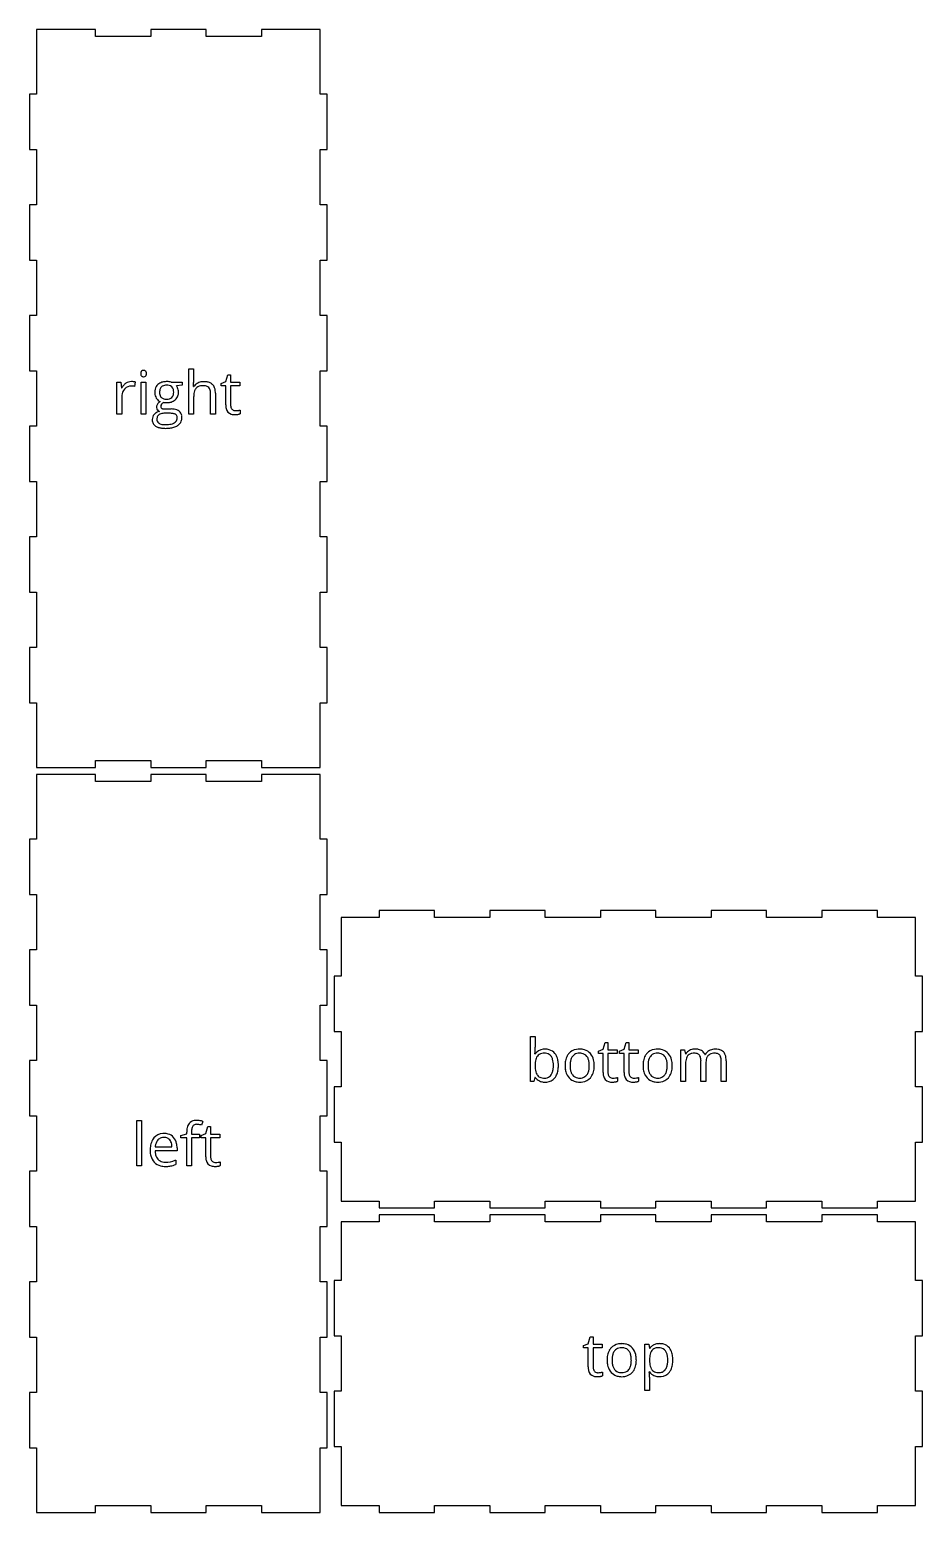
# Model space of a CAD drawing. Header units: millimetres. Extents: x 0 to 645, y 3 to 646.
# Drawn here: x 258 to 645, y 3 to 646 of the extents above; entities that cross this region are included whole.
import ezdxf

# ---------------------------------------------------------------- set-up
doc = ezdxf.new("R2010")
doc.units = ezdxf.units.MM

msp = doc.modelspace()

# ---------------------------------------------------------------- linework, layer by layer
at = {"layer": 'bottom_labelLayer'}
for p, q in [((475.06, 189.83), (475.06, 209.43)), ((475.06, 209.43), (477.15, 209.43)), ((477.15, 209.43), (477.15, 204.67)), ((506.6, 203.88), (507.48, 206.83)), ((507.48, 206.83), (508.69, 206.83)), ((508.69, 206.83), (508.69, 203.63)), ((515.71, 203.88), (516.59, 206.83)), ((516.59, 206.83), (517.8, 206.83)), ((517.8, 206.83), (517.8, 203.63)), ((477.05, 201.79), (477.15, 201.79)), ((504.63, 203.02), (506.6, 203.88)), ((504.63, 202.01), (504.63, 203.02)), ((506.6, 202.01), (504.63, 202.01)), ((506.6, 193.79), (506.6, 202.01)), ((508.69, 203.63), (512.7, 203.63)), ((512.7, 202.01), (508.69, 202.01)), ((508.69, 202.01), (508.69, 193.88)), ((512.7, 203.63), (512.7, 202.01)), ((513.73, 203.02), (515.71, 203.88)), ((513.73, 202.01), (513.73, 203.02)), ((515.71, 202.01), (513.73, 202.01)), ((515.71, 193.79), (515.71, 202.01)), ((517.8, 203.63), (521.81, 203.63)), ((521.81, 202.01), (517.8, 202.01)), ((517.8, 202.01), (517.8, 193.88)), ((521.81, 203.63), (521.81, 202.01)), ((540.25, 189.83), (540.25, 203.63)), ((540.25, 203.63), (541.95, 203.63)), ((541.95, 203.63), (542.29, 201.74)), ((542.29, 201.74), (542.39, 201.74)), ((550.71, 201.54), (550.81, 201.54)), ((542.34, 197.07), (542.34, 189.83)), ((549.04, 189.83), (549.04, 198.81)), ((551.14, 197.53), (551.14, 189.83)), ((557.85, 189.83), (557.85, 198.81)), ((559.94, 198.83), (559.94, 189.83)), ((476.56, 189.83), (475.06, 189.83)), ((477, 191.6), (476.56, 189.83)), ((477.15, 191.6), (477, 191.6)), ((512.8, 191.55), (512.8, 189.95)), ((521.91, 191.55), (521.91, 189.95)), ((542.34, 189.83), (540.25, 189.83)), ((551.14, 189.83), (549.04, 189.83)), ((559.94, 189.83), (557.85, 189.83))]:
    msp.add_line(p, q, dxfattribs=at)
for centre, radius, start, end in [((450.97, 203.86), 26.16, 355.47174, 355.65264), ((445.68, 204.22), 31.46, 355.72387, 358.1259), ((433.55, 204.63), 43.6, 358.11231, 0.04843), ((481.05, 199.07), 4.75, 95.18352, 145.11089), ((483.76, 197.75), 6.54, 160.89265, 171.23342), ((480.97, 198.74), 3.58, 143.33825, 161.25597), ((480.3, 199.18), 2.78, 120.1403, 142.42489), ((480.7, 198.43), 3.64, 100.44693, 119.67008), ((481.14, 196.23), 5.88, 89.57314, 100.73243), ((481.47, 196.72), 7.14, 89.87435, 96.81452), ((481.21, 197.27), 4.84, 78.67814, 90.37494), ((481.55, 197.47), 6.39, 74.23934, 90.56237), ((481.62, 199.01), 3.05, 35.54084, 79.80112), ((481.97, 199.02), 4.78, 38.56313, 74.06704), ((481.28, 198.77), 3.47, 32.70335, 35.52427), ((480.35, 198.23), 4.55, 15.77795, 32.01512), ((477.35, 197.35), 7.67, 6.16487, 16.03963), ((480.88, 198.17), 6.16, 16.47093, 38.40753), ((477.75, 197.19), 9.45, 5.13385, 16.79733), ((497.27, 197.54), 7.1, 150.71115, 169.46954), ((496.09, 198.15), 5.78, 138.17595, 150.22873), ((495.9, 198.3), 5.53, 99.17593, 137.98328), ((499.32, 197.3), 7.02, 162.06531, 173.16748), ((496.76, 198.15), 4.32, 142.90258, 162.37497), ((495.95, 198.72), 3.33, 103.46852, 142.3119), ((496.44, 195.76), 8.12, 89.73263, 100.07598), ((496.37, 197.13), 4.98, 89.48059, 103.8805), ((496.44, 196.83), 5.27, 79.34536, 90.31748), ((496.54, 196.86), 7.03, 73.52228, 90.56923), ((496.84, 198.63), 3.44, 37.95776, 80.40063), ((496.96, 198.35), 5.47, 41.14456, 73.21338), ((496.14, 198.12), 4.31, 20.02572, 37.43505), ((494.01, 197.34), 6.57, 7.74399, 20.06902), ((496.17, 197.68), 6.51, 13.50143, 41.07035), ((531.07, 197.54), 7.1, 150.71115, 169.46954), ((529.89, 198.15), 5.78, 138.17595, 150.22873), ((529.7, 198.3), 5.53, 99.17593, 137.98328), ((533.12, 197.3), 7.02, 162.06531, 173.16748), ((530.56, 198.15), 4.32, 142.90258, 162.37497), ((529.75, 198.72), 3.33, 103.46852, 142.3119), ((530.24, 195.76), 8.12, 89.73263, 100.07598), ((530.17, 197.13), 4.98, 89.48059, 103.8805), ((530.24, 196.83), 5.27, 79.34536, 90.31748), ((530.34, 196.86), 7.03, 73.52228, 90.56923), ((530.64, 198.63), 3.44, 37.95776, 80.40063), ((530.76, 198.35), 5.47, 41.14456, 73.21338), ((529.94, 198.12), 4.31, 20.02572, 37.43505), ((527.81, 197.34), 6.57, 7.74399, 20.06902), ((529.97, 197.68), 6.51, 13.50143, 41.07035), ((545.94, 199.66), 4.11, 117.12095, 149.54238), ((548.62, 197.92), 6.22, 161.02343, 171.44692), ((546.06, 198.82), 3.51, 143.07697, 161.39137), ((545.42, 199.25), 2.74, 123.70207, 142.30219), ((545.7, 198.78), 3.28, 101.15465, 123.06557), ((546.36, 198.91), 4.96, 93.83433, 117.50722), ((546.09, 196.91), 5.19, 89.55731, 101.48322), ((546.47, 197.89), 6, 89.96617, 94.28316), ((546.14, 197.21), 4.9, 85.52376, 90.07935), ((546.54, 197.04), 6.85, 77.55723, 90.55129), ((546.28, 198.63), 3.47, 72.36009, 85.95618), ((546.69, 199.84), 2.19, 41.06106, 72.89936), ((547.18, 199.77), 4.04, 52.70271, 78.00538), ((546.4, 199.66), 2.53, 20.70711, 40.02178), ((545.15, 199.18), 3.87, 7.98644, 20.79497), ((542.88, 198.84), 6.17, 359.69482, 8.14715), ((547.4, 200.19), 3.57, 22.20979, 51.49706), ((554.6, 199.37), 4.37, 119.40418, 150.18288), ((556.84, 198.07), 5.67, 160.87318, 172.52726), ((554.75, 198.81), 3.46, 140.97653, 161.16994), ((554.2, 199.22), 2.77, 122.35972, 140.2884), ((555.08, 198.63), 5.25, 118.25837, 120.06303), ((555.08, 198.58), 5.29, 95.86351, 117.96932), ((554.51, 198.67), 3.4, 101.00322, 121.78406), ((554.91, 196.73), 5.38, 89.56215, 101.29618), ((555.26, 197.28), 6.6, 89.91971, 96.26176), ((554.96, 197.25), 4.85, 85.8145, 90.06853), ((555.32, 196.62), 7.27, 79.9361, 90.38036), ((555.09, 198.63), 3.47, 72.63954, 86.2568), ((555.49, 199.84), 2.2, 41.0408, 73.17926), ((555.8, 199.24), 4.6, 62.97232, 80.16652), ((555.21, 199.66), 2.53, 20.70711, 40.02178), ((553.95, 199.18), 3.87, 7.98644, 20.79497), ((551.68, 198.84), 6.17, 359.69482, 8.14715), ((556.31, 200.28), 3.45, 44.229, 62.62291), ((556.16, 200.21), 3.6, 19.56119, 43.31612), ((553.97, 199.39), 5.94, 7.5042, 19.96453), ((550.35, 198.88), 9.59, 359.71073, 7.69073), ((493.26, 196.75), 16.11, 177.61766, 180.04255), ((490.98, 196.69), 13.83, 179.77628, 185.70752), ((488.42, 197), 11.26, 171.06679, 177.84567), ((485.53, 196.13), 8.35, 185.59249, 194.20506), ((482.03, 195.22), 4.74, 193.94305, 208.02183), ((480.62, 194.5), 3.15, 208.55367, 217.56052), ((480.09, 195.36), 4.8, 326.7105, 343.66618), ((477.29, 196.22), 7.73, 343.41714, 353.63691), ((472.69, 196.82), 12.36, 359.76807, 6.30953), ((473.07, 196.72), 11.98, 353.49348, 0.22054), ((479.23, 195.94), 7.93, 335.83059, 350.82548), ((474.95, 196.67), 12.26, 350.65628, 0.33804), ((473.79, 196.77), 13.42, 359.87793, 5.40935), ((500.96, 196.81), 10.86, 169.2443, 180.38808), ((500.56, 196.7), 10.46, 179.77446, 189.09329), ((497.87, 196.25), 7.74, 188.91025, 205.31715), ((497.08, 195.91), 6.87, 205.65602, 208.44612), ((503.32, 196.79), 11.05, 173.00863, 180.24638), ((502.86, 196.69), 10.59, 179.70596, 187.91608), ((498.97, 196.13), 6.67, 187.76392, 200.0977), ((496.83, 195.35), 4.39, 200.08459, 216.91316), ((495.97, 195.4), 4.49, 323.00892, 342.63906), ((493.4, 196.25), 7.19, 342.36156, 353.75376), ((490.18, 196.79), 10.43, 359.70756, 7.89726), ((489.6, 196.7), 11.02, 353.53631, 0.20142), ((495.62, 195.94), 7.09, 330.25071, 349.41165), ((493.13, 196.88), 9.65, 1.12771, 13.88001), ((491.98, 196.67), 10.8, 349.17618, 0.38627), ((490.51, 196.74), 12.27, 359.99187, 1.54198), ((513.18, 193.72), 6.57, 179.3551, 192.84776), ((512.91, 193.86), 4.21, 179.64167, 189.75059), ((511.42, 193.59), 2.7, 189.54797, 205.78736), ((522.28, 193.72), 6.57, 179.3551, 192.84776), ((522.01, 193.86), 4.21, 179.64167, 189.75059), ((520.53, 193.59), 2.7, 189.54797, 205.78736), ((534.76, 196.81), 10.86, 169.2443, 180.38808), ((534.36, 196.7), 10.46, 179.77446, 189.09329), ((531.67, 196.25), 7.74, 188.91025, 205.31715), ((530.88, 195.91), 6.87, 205.65602, 208.44612), ((537.12, 196.79), 11.05, 173.00863, 180.24638), ((536.66, 196.69), 10.59, 179.70596, 187.91608), ((532.77, 196.13), 6.67, 187.76392, 200.0977), ((530.63, 195.35), 4.39, 200.08459, 216.91316), ((529.77, 195.4), 4.49, 323.00892, 342.63906), ((527.2, 196.25), 7.19, 342.36156, 353.75376), ((523.98, 196.79), 10.43, 359.70756, 7.89726), ((523.4, 196.7), 11.02, 353.53631, 0.20142), ((529.42, 195.94), 7.09, 330.25071, 349.41165), ((526.93, 196.88), 9.65, 1.12771, 13.88001), ((525.78, 196.67), 10.8, 349.17618, 0.38627), ((524.31, 196.74), 12.27, 359.99187, 1.54198), ((556.9, 197.08), 14.56, 178.09759, 180.02534), ((552.85, 197.26), 10.51, 171.30421, 178.35016), ((560.33, 197.59), 9.19, 172.37766, 180.18296), ((562.88, 197.53), 11.75, 179.8948, 179.99953), ((480.92, 194.3), 4.63, 215.58501, 245.83616), ((480.5, 194.45), 3.03, 218.16906, 253.80471), ((481.27, 195.11), 5.52, 245.98016, 255.54557), ((481.07, 196.19), 4.86, 253.13823, 266.84832), ((481.45, 195.92), 6.34, 255.77554, 270.31855), ((481.23, 198.05), 6.72, 266.37757, 270.05108), ((481.28, 195.49), 4.17, 269.38689, 285.86308), ((481.49, 196.67), 7.09, 269.92258, 275.54818), ((481.83, 194.54), 4.95, 274.064, 321.4081), ((481.59, 194.37), 3.01, 286.0163, 326.84973), ((481.11, 195.13), 5.88, 321.31615, 335.54362), ((496.04, 195.28), 5.66, 207.79471, 238.67579), ((496.11, 195.42), 5.82, 238.81155, 253.24283), ((496.05, 194.79), 3.43, 217.30096, 261.70991), ((496.34, 196.29), 6.72, 253.54369, 270.41825), ((496.41, 196.52), 5.19, 260.50332, 270.24767), ((496.42, 197.69), 8.12, 269.75029, 279.80333), ((496.48, 196.18), 4.86, 269.44816, 284.72557), ((496.87, 194.76), 3.38, 284.56624, 322.63338), ((496.94, 195.2), 5.58, 278.89591, 317.99791), ((496.74, 195.36), 5.83, 318.14399, 329.7566), ((509.88, 192.83), 3.16, 190.38177, 253.87724), ((510.81, 193.31), 2.03, 206.12944, 221.40843), ((510.52, 195.03), 5.46, 253.78479, 270.88525), ((510.74, 193.26), 1.94, 221.59493, 262.35051), ((510.9, 194.09), 2.8, 261.32662, 270.19129), ((510.61, 194.93), 5.36, 270.00299, 270.76068), ((510.58, 196.09), 6.52, 270.89323, 275.54839), ((510.93, 198.17), 6.87, 269.88034, 278.30283), ((510.34, 198.63), 9.06, 275.52604, 279.29397), ((510.55, 197.4), 7.82, 279.18644, 280.11417), ((510.99, 197.64), 6.33, 278.41579, 279.00789), ((510.9, 195.5), 5.89, 280.00699, 283.37348), ((510.22, 202.56), 11.31, 278.95898, 280.51046), ((511.43, 193.31), 3.64, 283.30691, 288.11981), ((510.95, 198.62), 7.3, 280.48482, 282.62679), ((511.6, 195.75), 4.37, 282.58772, 285.57948), ((511.92, 191.81), 2.06, 287.98888, 295.30479), ((511.92, 194.57), 3.15, 285.72455, 286.25578), ((518.99, 192.83), 3.16, 190.38177, 253.87724), ((519.92, 193.31), 2.03, 206.12944, 221.40843), ((519.63, 195.03), 5.46, 253.78479, 270.88525), ((519.85, 193.26), 1.94, 221.59493, 262.35051), ((520.01, 194.09), 2.8, 261.32662, 270.19129), ((519.72, 194.93), 5.36, 270.00299, 270.76068), ((519.69, 196.09), 6.52, 270.89323, 275.54839), ((520.03, 198.17), 6.87, 269.88034, 278.30283), ((519.44, 198.63), 9.06, 275.52604, 279.29397), ((519.66, 197.4), 7.82, 279.18644, 280.11417), ((520.1, 197.64), 6.33, 278.41579, 279.00789), ((520.01, 195.5), 5.89, 280.00699, 283.37348), ((519.33, 202.56), 11.31, 278.95898, 280.51046), ((520.53, 193.31), 3.64, 283.30691, 288.11981), ((520.06, 198.62), 7.3, 280.48482, 282.62679), ((520.71, 195.75), 4.37, 282.58772, 285.57948), ((521.03, 191.81), 2.06, 287.98888, 295.30479), ((521.03, 194.57), 3.15, 285.72455, 286.25578), ((529.84, 195.28), 5.66, 207.79471, 238.67579), ((529.91, 195.42), 5.82, 238.81155, 253.24283), ((529.85, 194.79), 3.43, 217.30096, 261.70991), ((530.14, 196.29), 6.72, 253.54369, 270.41825), ((530.21, 196.52), 5.19, 260.50332, 270.24767), ((530.22, 197.69), 8.12, 269.75029, 279.80333), ((530.28, 196.18), 4.86, 269.44816, 284.72557), ((530.67, 194.76), 3.38, 284.56624, 322.63338), ((530.74, 195.2), 5.58, 278.89591, 317.99791), ((530.54, 195.36), 5.83, 318.14399, 329.7566)]:
    msp.add_arc(centre, radius, start, end, dxfattribs=at)
at = {"layer": 'bottom_outsideCutPath'}
for p, q in [((433.5, 264), (409.5, 264)), ((409.5, 264), (409.5, 261)), ((433.5, 261), (433.5, 264)), ((481.5, 264), (457.5, 264)), ((457.5, 264), (457.5, 261)), ((481.5, 261), (481.5, 264)), ((529.5, 264), (505.5, 264)), ((505.5, 264), (505.5, 261)), ((529.5, 261), (529.5, 264)), ((577.5, 264), (553.5, 264)), ((553.5, 264), (553.5, 261)), ((577.5, 261), (577.5, 264)), ((625.5, 264), (601.5, 264)), ((601.5, 264), (601.5, 261)), ((625.5, 261), (625.5, 264)), ((393, 261), (393, 235.5)), ((409.5, 261), (393, 261)), ((457.5, 261), (433.5, 261)), ((505.5, 261), (481.5, 261)), ((553.5, 261), (529.5, 261)), ((601.5, 261), (577.5, 261)), ((642, 261), (625.5, 261)), ((642, 259.5), (642, 261)), ((642, 235.5), (642, 259.5)), ((393, 235.5), (390, 235.5)), ((390, 235.5), (390, 211.5)), ((645, 235.5), (642, 235.5)), ((645, 211.5), (645, 235.5)), ((390, 211.5), (393, 211.5)), ((393, 211.5), (393, 187.5)), ((642, 187.5), (642, 211.5)), ((642, 211.5), (645, 211.5)), ((393, 187.5), (390, 187.5)), ((390, 187.5), (390, 163.5)), ((645, 187.5), (642, 187.5)), ((645, 163.5), (645, 187.5)), ((390, 163.5), (393, 163.5)), ((393, 163.5), (393, 139.5)), ((642, 138), (642, 163.5)), ((642, 163.5), (645, 163.5)), ((393, 139.5), (393, 138)), ((393, 138), (409.5, 138)), ((409.5, 138), (409.5, 135)), ((433.5, 135), (433.5, 138)), ((433.5, 138), (457.5, 138)), ((457.5, 138), (457.5, 135)), ((481.5, 135), (481.5, 138)), ((481.5, 138), (505.5, 138)), ((505.5, 138), (505.5, 135)), ((529.5, 135), (529.5, 138)), ((529.5, 138), (553.5, 138)), ((553.5, 138), (553.5, 135)), ((577.5, 135), (577.5, 138)), ((577.5, 138), (601.5, 138)), ((601.5, 138), (601.5, 135)), ((625.5, 135), (625.5, 138)), ((625.5, 138), (642, 138)), ((409.5, 135), (433.5, 135)), ((457.5, 135), (481.5, 135)), ((505.5, 135), (529.5, 135)), ((553.5, 135), (577.5, 135)), ((601.5, 135), (625.5, 135))]:
    msp.add_line(p, q, dxfattribs=at)
at = {"layer": 'left_labelLayer'}
for p, q in [((304.45, 153.26), (304.45, 172.86)), ((304.45, 172.86), (306.55, 172.86)), ((306.55, 172.86), (306.55, 153.26)), ((326.07, 167.14), (326.07, 167.91)), ((328.16, 167.96), (328.16, 167.06)), ((332.37, 166.45), (334.35, 167.31)), ((333.09, 172.56), (332.55, 170.88)), ((334.35, 167.31), (335.23, 170.26)), ((335.23, 170.26), (336.44, 170.26)), ((336.44, 170.26), (336.44, 167.06)), ((312.43, 161.48), (319.65, 161.48)), ((321.89, 161.1), (321.89, 159.78)), ((323.6, 166.38), (326.07, 167.14)), ((323.6, 165.44), (323.6, 166.38)), ((326.07, 165.44), (323.6, 165.44)), ((326.07, 153.26), (326.07, 165.44)), ((328.16, 167.06), (331.68, 167.06)), ((331.68, 165.44), (328.16, 165.44)), ((328.16, 165.44), (328.16, 153.26)), ((331.68, 167.06), (331.68, 165.44)), ((332.37, 165.44), (332.37, 166.45)), ((334.35, 165.44), (332.37, 165.44)), ((334.35, 157.22), (334.35, 165.44)), ((336.44, 167.06), (340.45, 167.06)), ((340.45, 165.44), (336.44, 165.44)), ((336.44, 165.44), (336.44, 157.31)), ((340.45, 167.06), (340.45, 165.44)), ((321.89, 159.78), (312.38, 159.78)), ((321.3, 155.76), (321.3, 153.9)), ((340.55, 154.98), (340.55, 153.38)), ((306.55, 153.26), (304.45, 153.26)), ((328.16, 153.26), (326.07, 153.26))]:
    msp.add_line(p, q, dxfattribs=at)
for centre, radius, start, end in [((315.99, 161.94), 5.36, 92.47627, 140.53863), ((316.27, 159.92), 7.39, 89.96384, 93.9176), ((316.33, 160.94), 6.37, 74.21258, 90.545), ((334.55, 168), 8.48, 167.5776, 180.65867), ((330.56, 168.93), 4.38, 141.74338, 168.23222), ((329.91, 169.27), 3.67, 98.25516, 139.62033), ((338.04, 167.96), 9.87, 178.19733, 180.02317), ((335.33, 168.08), 7.17, 171.65276, 178.43836), ((332.47, 168.51), 4.27, 161.84378, 171.78469), ((330.71, 169.1), 2.42, 145.06886, 162.18017), ((330.2, 169.43), 1.81, 102.76773, 144.33802), ((330.48, 166.64), 6.36, 89.66969, 99.93144), ((330.46, 168.45), 2.82, 89.4859, 103.41973), ((330.46, 166.77), 4.5, 83.07608, 89.79267), ((330.48, 166.26), 6.73, 81.56408, 89.70175), ((330.19, 164.57), 6.72, 76.51836, 83.02167), ((330.01, 162.96), 10.07, 75.97401, 81.65646), ((329.4, 161.22), 10.15, 71.96133, 76.59183), ((329.2, 159.59), 13.54, 73.29638, 76.0946), ((321.19, 160.12), 10.98, 168.95392, 180.38435), ((317.61, 160.85), 7.32, 149.4071, 169.18537), ((316.61, 161.38), 6.19, 140.1056, 148.90673), ((320.3, 160.76), 7.9, 172.15452, 174.76154), ((318.5, 161.05), 6.08, 160.33534, 172.53152), ((316.67, 161.72), 4.13, 138.09947, 160.58664), ((315.96, 162.35), 3.18, 106.46572, 137.91763), ((316.21, 161.44), 4.12, 89.44224, 106.20896), ((316.27, 161.27), 4.3, 79.64684, 90.29099), ((316.57, 162.67), 2.86, 40.0823, 80.62432), ((316.73, 162.41), 4.85, 41.20646, 74.02327), ((316.28, 162.45), 3.24, 23.48216, 39.70721), ((315.07, 161.94), 4.55, 8.73424, 23.27719), ((312.52, 161.52), 7.13, 359.67452, 8.92245), ((315.97, 161.76), 5.85, 11.59942, 41.14961), ((313.38, 161.16), 8.51, 359.61478, 12.03364), ((322.16, 160.04), 11.94, 179.98868, 181.79914), ((319.47, 159.89), 9.25, 181.35745, 194.492), ((316.48, 159.07), 6.15, 194.08773, 223.05382), ((316.15, 158.83), 5.75, 223.54658, 256.1957), ((320.77, 159.95), 8.39, 181.14471, 190.80071), ((317.81, 159.37), 5.38, 190.60057, 206.02752), ((316.5, 158.75), 3.93, 206.29503, 222.5558), ((316.38, 158.69), 3.8, 223.06451, 258.14014), ((316.84, 160.59), 5.76, 257.53119, 270.43194), ((316.85, 165.88), 11.04, 270.1984, 292.20904), ((316.32, 167.4), 12.66, 291.8255, 293.16137), ((340.92, 157.15), 6.57, 179.3551, 192.84776), ((337.62, 156.26), 3.16, 190.38177, 253.87724), ((340.65, 157.29), 4.21, 179.64167, 189.75059), ((339.16, 157.02), 2.7, 189.54797, 205.78736), ((338.55, 156.74), 2.03, 206.12944, 221.40843), ((338.48, 156.69), 1.94, 221.59493, 262.35051), ((338.65, 157.53), 2.8, 261.32662, 270.19129), ((338.67, 161.6), 6.87, 269.88034, 278.30283), ((338.74, 161.07), 6.33, 278.41579, 279.00789), ((337.97, 165.99), 11.31, 278.95898, 280.51046), ((338.7, 162.05), 7.3, 280.48482, 282.62679), ((339.34, 159.18), 4.37, 282.58772, 285.57948), ((339.67, 158), 3.15, 285.72455, 286.25578), ((316.74, 161.13), 8.13, 256.00878, 270.48481), ((316.82, 170.04), 17.04, 269.96692, 271.99312), ((316.98, 165.93), 12.93, 271.91196, 275.97272), ((317.43, 161.81), 8.78, 275.90546, 281.66039), ((317.2, 162.6), 9.6, 281.99359, 287.88512), ((316.29, 165.41), 12.55, 287.90229, 293.48617), ((338.27, 158.47), 5.46, 253.78479, 270.88525), ((338.35, 158.36), 5.36, 270.00299, 270.76068), ((338.32, 159.52), 6.52, 270.89323, 275.54839), ((338.08, 162.06), 9.06, 275.52604, 279.29397), ((338.3, 160.83), 7.82, 279.18644, 280.11417), ((338.65, 158.93), 5.89, 280.00699, 283.37348), ((339.17, 156.74), 3.64, 283.30691, 288.11981), ((339.67, 155.24), 2.06, 287.98888, 295.30479)]:
    msp.add_arc(centre, radius, start, end, dxfattribs=at)
at = {"layer": 'left_outsideCutPath'}
for p, q in [((261, 323), (261, 295)), ((262.5, 323), (261, 323)), ((286.5, 323), (262.5, 323)), ((286.5, 320), (286.5, 323)), ((334.5, 323), (310.5, 323)), ((310.5, 323), (310.5, 320)), ((334.5, 320), (334.5, 323)), ((384, 323), (358.5, 323)), ((358.5, 323), (358.5, 320)), ((384, 295), (384, 323)), ((310.5, 320), (286.5, 320)), ((358.5, 320), (334.5, 320)), ((261, 295), (258, 295)), ((258, 295), (258, 271)), ((387, 295), (384, 295)), ((387, 271), (387, 295)), ((258, 271), (261, 271)), ((261, 271), (261, 247)), ((384, 247), (384, 271)), ((384, 271), (387, 271)), ((261, 247), (258, 247)), ((258, 247), (258, 223)), ((387, 247), (384, 247)), ((387, 223), (387, 247)), ((258, 223), (261, 223)), ((261, 223), (261, 199)), ((384, 199), (384, 223)), ((384, 223), (387, 223)), ((261, 199), (258, 199)), ((258, 199), (258, 175)), ((387, 199), (384, 199)), ((387, 175), (387, 199)), ((258, 175), (261, 175)), ((261, 175), (261, 151)), ((384, 151), (384, 175)), ((384, 175), (387, 175)), ((261, 151), (258, 151)), ((258, 151), (258, 127)), ((387, 151), (384, 151)), ((387, 127), (387, 151)), ((258, 127), (261, 127)), ((261, 127), (261, 103)), ((384, 103), (384, 127)), ((384, 127), (387, 127)), ((261, 103), (258, 103)), ((258, 103), (258, 79)), ((387, 103), (384, 103)), ((387, 79), (387, 103)), ((258, 79), (261, 79)), ((261, 79), (261, 55)), ((384, 55), (384, 79)), ((384, 79), (387, 79)), ((261, 55), (258, 55)), ((258, 55), (258, 31)), ((387, 55), (384, 55)), ((387, 31), (387, 55)), ((258, 31), (261, 31)), ((261, 31), (261, 3)), ((384, 3), (384, 31)), ((384, 31), (387, 31)), ((261, 3), (286.5, 3)), ((286.5, 3), (286.5, 6)), ((286.5, 6), (310.5, 6)), ((310.5, 6), (310.5, 3)), ((310.5, 3), (334.5, 3)), ((334.5, 3), (334.5, 6)), ((334.5, 6), (358.5, 6)), ((358.5, 6), (358.5, 3)), ((358.5, 3), (382.5, 3)), ((382.5, 3), (384, 3))]:
    msp.add_line(p, q, dxfattribs=at)
at = {"layer": 'right_labelLayer'}
for p, q in [((327, 479.3), (327, 498.9)), ((327, 498.9), (329.09, 498.9)), ((329.09, 498.9), (329.09, 492.97)), ((342.99, 493.36), (343.87, 496.3)), ((343.87, 496.3), (345.08, 496.3)), ((345.08, 496.3), (345.08, 493.11)), ((295.81, 479.3), (295.81, 493.11)), ((295.81, 493.11), (297.54, 493.11)), ((297.54, 493.11), (297.78, 490.55)), ((297.78, 490.55), (297.88, 490.55)), ((303.76, 493.21), (303.47, 491.27)), ((306.34, 479.3), (306.34, 493.11)), ((306.34, 493.11), (308.43, 493.11)), ((308.43, 493.11), (308.43, 479.3)), ((319.39, 493.11), (324.17, 493.11)), ((324.17, 491.78), (321.61, 491.48)), ((324.17, 493.11), (324.17, 491.78)), ((328.99, 491.19), (329.12, 491.19)), ((341.01, 492.49), (342.99, 493.36)), ((341.01, 491.48), (341.01, 492.49)), ((342.99, 491.48), (341.01, 491.48)), ((342.99, 483.27), (342.99, 491.48)), ((345.08, 493.11), (349.09, 493.11)), ((349.09, 491.48), (345.08, 491.48)), ((345.08, 491.48), (345.08, 483.35)), ((349.09, 493.11), (349.09, 491.48)), ((297.9, 486.71), (297.9, 479.3)), ((329.09, 486.52), (329.09, 479.3)), ((336.45, 479.3), (336.45, 488.23)), ((338.54, 488.31), (338.54, 479.3)), ((297.9, 479.3), (295.81, 479.3)), ((308.43, 479.3), (306.34, 479.3)), ((318.68, 479.61), (316.17, 479.61)), ((316.9, 481.49), (319.34, 481.49)), ((329.09, 479.3), (327, 479.3)), ((338.54, 479.3), (336.45, 479.3)), ((349.19, 481.02), (349.19, 479.42))]:
    msp.add_line(p, q, dxfattribs=at)
for centre, radius, start, end in [((308.48, 496.86), 2.32, 170.84514, 180.35448), ((308.64, 496.84), 2.47, 179.88055, 185.36872), ((307.87, 496.76), 1.7, 184.99252, 198.20408), ((307.62, 497.01), 1.44, 155.96786, 171.05156), ((307.28, 496.56), 1.08, 197.79339, 224.89421), ((307.2, 497.19), 0.978, 133.78803, 155.91718), ((307.35, 497.02), 1.21, 92.64462, 133.47104), ((307.35, 496.63), 1.17, 225.13006, 249.90018), ((307.39, 496.78), 1.33, 250.50002, 270.59786), ((307.4, 496.64), 1.6, 89.96914, 93.76421), ((307.42, 497), 1.23, 46.37084, 90.88791), ((307.42, 496.67), 1.22, 269.17882, 314.28074), ((307.54, 497.13), 1.06, 17.72521, 46.44735), ((307.57, 496.53), 1.02, 313.61532, 332.26779), ((307.26, 496.69), 1.36, 332.63222, 350.07054), ((306.97, 496.93), 1.66, 4.94274, 18.19013), ((306.47, 496.83), 2.16, 349.83446, 0.38911), ((306.24, 496.85), 2.39, 359.88473, 5.31809), ((304.03, 487.08), 7.06, 139.41393, 150.6033), ((302.7, 486.96), 4.78, 138.95757, 174.54223), ((302.76, 488.17), 5.39, 124.23214, 139.41611), ((302.83, 486.83), 4.96, 135.62086, 138.83771), ((301.94, 487.83), 3.62, 89.63354, 137.08808), ((302.09, 489.19), 4.17, 89.67966, 124.44057), ((301.96, 486.55), 4.9, 87.34363, 89.96598), ((302.13, 483.76), 9.6, 84.9923, 90.12811), ((301.87, 485.04), 6.42, 81.58843, 87.19169), ((301.47, 482.27), 9.22, 77.44536, 81.63605), ((302.36, 486.34), 7.01, 78.48919, 85.02659), ((318.27, 488.68), 6.04, 166.81957, 180.48393), ((316.26, 489.19), 3.98, 132.32878, 167.33408), ((316.53, 488.8), 4.44, 106.21889, 131.53776), ((319.79, 488.69), 5.5, 175.33932, 180.08642), ((318.37, 488.65), 4.08, 179.56175, 191.65291), ((318.2, 488.85), 3.9, 162.5912, 175.73432), ((316.88, 489.28), 2.51, 135.584, 163.00159), ((316.79, 489.34), 2.41, 122.52105, 134.99667), ((317.21, 486.61), 6.74, 93.63298, 106.54086), ((317.01, 488.94), 2.86, 101.06206, 121.9739), ((317.32, 487.44), 4.39, 89.58595, 101.33339), ((317.43, 484.12), 9.24, 89.93803, 94.02678), ((317.41, 487.28), 4.55, 76.10951, 90.70284), ((317.47, 485.34), 8.02, 82.5852, 90.18496), ((317.71, 487.24), 6.1, 74.00889, 82.56946), ((317.99, 489.38), 2.38, 13.95356, 77.66739), ((315.96, 488.79), 4.5, 359.18064, 15.04317), ((316.22, 488.67), 4.24, 345.43622, 0.74659), ((318.95, 489.37), 3.4, 29.45844, 38.35768), ((317.56, 488.58), 5, 23.18456, 29.54223), ((316.23, 487.99), 6.45, 21.25054, 23.34902), ((318.49, 488.89), 4.02, 6.8505, 20.98717), ((317.73, 488.67), 4.79, 342.56498, 0.59577), ((317.35, 488.73), 5.17, 359.87106, 7.0432), ((320.89, 492.33), 8.18, 351.97127, 354.96189), ((316.67, 492.7), 12.42, 354.98286, 357.89436), ((310.28, 492.94), 18.81, 357.86741, 0.0683), ((332.66, 488.97), 4.18, 119.83159, 147.97259), ((335.2, 487.3), 6.05, 160.15671, 171.53127), ((332.79, 488.19), 3.48, 140.62083, 160.50488), ((332.33, 488.5), 2.93, 118.45511, 139.67061), ((333.17, 488.2), 5.1, 116.66578, 120.41835), ((333.26, 487.95), 5.37, 96.66525, 116.37824), ((332.78, 487.61), 3.93, 100.10678, 118.08473), ((333.23, 485.25), 6.33, 89.59194, 100.35952), ((333.47, 486.54), 6.79, 89.89274, 96.99589), ((333.29, 486.04), 5.54, 84.01977, 90.15106), ((333.53, 484.85), 8.48, 80.6863, 90.35371), ((333.5, 487.82), 3.75, 71.0828, 84.36913), ((333.97, 489.13), 2.36, 43.37909, 71.53862), ((334.06, 487.96), 5.33, 65.60228, 80.88441), ((333.84, 489.07), 2.49, 22.70245, 42.34197), ((332.73, 488.61), 3.69, 8.49316, 22.65798), ((334.69, 489.38), 3.77, 46.74009, 65.41308), ((330.54, 488.26), 5.91, 359.67142, 8.68772), ((334.74, 489.52), 3.64, 19.22044, 45.76607), ((332.64, 488.74), 5.88, 6.47337, 19.64682), ((329.5, 488.34), 9.04, 359.79451, 6.7744), ((304.25, 486.72), 6.35, 173.69077, 180.08828), ((317.5, 488.63), 5.28, 179.97598, 183.62069), ((316.55, 488.53), 4.32, 183.01609, 212.31231), ((316.73, 488.65), 4.54, 212.47142, 215.88756), ((315.36, 482.32), 2.39, 161.72259, 180.48435), ((315.37, 482.3), 2.4, 179.98359, 182.93766), ((316.05, 488.1), 3.67, 215.16408, 247.47478), ((315.1, 482.39), 2.12, 144.49635, 161.33504), ((315.8, 481.87), 2.99, 132.72589, 144.14799), ((316.92, 480.67), 4.64, 125.22127, 132.86558), ((318.05, 479.1), 6.57, 121.23524, 125.37949), ((316.96, 488.35), 2.63, 191.35552, 213.36604), ((316.61, 488.15), 2.24, 213.95738, 227.79713), ((316.41, 482.61), 1.57, 147.53694, 180.25921), ((315.92, 482.59), 1.08, 179.29187, 198.35808), ((316.92, 482.26), 2.19, 128.08819, 147.14001), ((316.91, 488.51), 2.7, 228.26208, 254.73412), ((317.88, 481.07), 3.72, 117.39353, 128.40953), ((317.2, 489.96), 5.68, 259.49635, 263.39042), ((317.29, 489.81), 4.06, 254.40164, 267.43489), ((317.31, 491), 6.72, 263.48367, 270.12713), ((317.39, 491.13), 5.38, 267.01538, 270.03234), ((317.33, 493.36), 9.08, 269.96922, 272.9312), ((317.45, 490.3), 4.56, 269.22567, 284.37734), ((317.49, 491.18), 6.9, 272.53349, 285.25798), ((318.07, 488.14), 2.31, 282.77967, 346.48285), ((318.11, 489), 4.64, 284.93158, 310.62228), ((318.61, 488.43), 3.88, 310.60977, 342.09237), ((342.59, 486.52), 13.5, 178.10797, 180.02298), ((339.1, 486.68), 10, 171.32024, 178.34066), ((349.56, 483.19), 6.57, 179.3551, 192.84776), ((349.29, 483.33), 4.21, 179.64167, 189.75059), ((347.81, 483.06), 2.7, 189.54797, 205.78736), ((314.34, 477.01), 3.2, 138.39161, 181.00526), ((315.56, 476.95), 4.42, 179.97844, 183.02271), ((314.53, 476.85), 3.39, 182.20798, 207.74616), ((314.68, 476.71), 3.65, 113.81214, 138.34962), ((314.91, 482.25), 1.94, 182.17674, 215.34156), ((316.5, 477), 3.35, 168.25807, 180.38205), ((315.26, 476.95), 2.1, 179.22076, 200.93556), ((315.32, 475.32), 5.18, 102.28708, 114.11728), ((315.39, 477.26), 2.2, 130.79448, 169.04134), ((315.01, 476.89), 1.85, 202.02868, 236.14574), ((315.43, 482.62), 2.58, 215.46482, 217.1749), ((315.12, 482.36), 2.17, 216.58616, 245.49686), ((315.54, 477.07), 2.45, 117.23046, 130.50231), ((315.84, 476.45), 3.14, 99.81029, 116.82294), ((315.72, 482.53), 0.875, 199.22917, 239.56908), ((315.88, 482.76), 1.16, 238.21944, 239.84612), ((316.02, 483.04), 1.47, 240.73031, 254.50259), ((316.14, 474.81), 4.81, 89.64351, 100.02092), ((316.42, 484.42), 2.9, 254.16374, 262.21231), ((316.74, 486.64), 5.14, 262.05556, 267.20833), ((316.89, 489.45), 7.96, 267.09192, 270.08635), ((318.71, 466.31), 13.31, 86.50543, 90.13991), ((319.39, 472.93), 8.56, 81.57443, 90.30597), ((319.05, 471.73), 7.87, 81.41725, 86.57565), ((319.61, 475.33), 4.23, 73.40999, 81.59071), ((319.86, 475.99), 5.46, 68.36715, 81.73994), ((319.13, 478.1), 3.05, 301.22309, 318.6238), ((320.26, 477.48), 1.98, 58.99723, 73.85864), ((320.59, 478.06), 1.32, 31.50953, 58.07778), ((319.69, 477.58), 2.29, 319.07656, 1.14069), ((320.24, 477.87), 1.71, 10.6609, 30.9362), ((320.47, 477.56), 3.78, 52.18795, 68.2501), ((319.15, 477.65), 2.83, 359.54613, 10.99044), ((320.13, 477.58), 3.85, 302.99037, 339.54945), ((320.9, 478.14), 3.06, 8.62014, 51.89825), ((319.47, 477.74), 4.53, 340.52688, 0.72016), ((319.4, 477.82), 4.59, 359.74307, 9.73264), ((346.26, 482.3), 3.16, 190.38177, 253.87724), ((347.19, 482.78), 2.03, 206.12944, 221.40843), ((346.91, 484.51), 5.46, 253.78479, 270.88525), ((347.13, 482.73), 1.94, 221.59493, 262.35051), ((347.29, 483.57), 2.8, 261.32662, 270.19129), ((347, 484.4), 5.36, 270.00299, 270.76068), ((346.97, 485.56), 6.52, 270.89323, 275.54839), ((347.31, 487.64), 6.87, 269.88034, 278.30283), ((346.72, 488.1), 9.06, 275.52604, 279.29397), ((346.94, 486.88), 7.82, 279.18644, 280.11417), ((347.38, 487.11), 6.33, 278.41579, 279.00789), ((347.29, 484.97), 5.89, 280.00699, 283.37348), ((346.61, 492.03), 11.31, 278.95898, 280.51046), ((347.81, 482.78), 3.64, 283.30691, 288.11981), ((347.34, 488.09), 7.3, 280.48482, 282.62679), ((347.99, 485.23), 4.37, 282.58772, 285.57948), ((348.31, 481.28), 2.06, 287.98888, 295.30479), ((348.31, 484.05), 3.15, 285.72455, 286.25578), ((314.45, 476.88), 3.33, 208.90363, 236.42313), ((315.33, 478.14), 4.86, 235.9668, 251.22291), ((316.16, 480.56), 7.42, 251.21018, 262.7064), ((315.39, 477.37), 2.45, 235.0634, 238.5042), ((315.82, 478.15), 3.35, 239.10661, 254.4863), ((316.41, 480.17), 5.44, 254.23239, 263.49374), ((316.73, 484.82), 11.72, 262.56348, 270.26989), ((316.77, 483.27), 8.57, 263.41083, 270.14574), ((316.81, 485.26), 10.56, 269.90736, 270.00072), ((316.86, 489.68), 16.58, 269.75452, 276.61697), ((316.86, 488.76), 14.06, 269.79574, 275.39911), ((317.39, 483.36), 8.63, 275.29569, 283.3516), ((317.6, 483.5), 10.35, 276.49398, 286.49536), ((318.25, 479.83), 5, 283.13705, 295.85731), ((318.88, 478.44), 3.47, 296.40474, 301.80088), ((318.78, 479.59), 6.27, 286.25422, 302.52801), ((319.43, 478.46), 4.97, 303.18718, 304.17221)]:
    msp.add_arc(centre, radius, start, end, dxfattribs=at)
at = {"layer": 'right_outsideCutPath'}
for p, q in [((261, 646), (261, 618)), ((262.5, 646), (261, 646)), ((286.5, 646), (262.5, 646)), ((286.5, 643), (286.5, 646)), ((310.5, 643), (286.5, 643)), ((334.5, 646), (310.5, 646)), ((310.5, 646), (310.5, 643)), ((334.5, 643), (334.5, 646)), ((358.5, 643), (334.5, 643)), ((384, 646), (358.5, 646)), ((358.5, 646), (358.5, 643)), ((384, 618), (384, 646)), ((261, 618), (258, 618)), ((258, 618), (258, 594)), ((387, 618), (384, 618)), ((387, 594), (387, 618)), ((258, 594), (261, 594)), ((261, 594), (261, 570)), ((384, 570), (384, 594)), ((384, 594), (387, 594)), ((261, 570), (258, 570)), ((258, 570), (258, 546)), ((387, 570), (384, 570)), ((387, 546), (387, 570)), ((258, 546), (261, 546)), ((261, 546), (261, 522)), ((384, 522), (384, 546)), ((384, 546), (387, 546)), ((261, 522), (258, 522)), ((258, 522), (258, 498)), ((387, 522), (384, 522)), ((387, 498), (387, 522)), ((258, 498), (261, 498)), ((261, 498), (261, 474)), ((384, 474), (384, 498)), ((384, 498), (387, 498)), ((261, 474), (258, 474)), ((258, 474), (258, 450)), ((387, 474), (384, 474)), ((387, 450), (387, 474)), ((258, 450), (261, 450)), ((261, 450), (261, 426)), ((384, 426), (384, 450)), ((384, 450), (387, 450)), ((261, 426), (258, 426)), ((258, 426), (258, 402)), ((387, 426), (384, 426)), ((387, 402), (387, 426)), ((258, 402), (261, 402)), ((261, 402), (261, 378)), ((384, 378), (384, 402)), ((384, 402), (387, 402)), ((261, 378), (258, 378)), ((258, 378), (258, 354)), ((387, 378), (384, 378)), ((387, 354), (387, 378)), ((258, 354), (261, 354)), ((261, 354), (261, 326)), ((384, 326), (384, 354)), ((384, 354), (387, 354)), ((286.5, 326), (286.5, 329)), ((286.5, 329), (310.5, 329)), ((310.5, 329), (310.5, 326)), ((334.5, 326), (334.5, 329)), ((334.5, 329), (358.5, 329)), ((358.5, 329), (358.5, 326)), ((261, 326), (286.5, 326)), ((310.5, 326), (334.5, 326)), ((358.5, 326), (382.5, 326)), ((382.5, 326), (384, 326))]:
    msp.add_line(p, q, dxfattribs=at)
at = {"layer": 'top_labelLayer'}
for p, q in [((500.14, 76.15), (501.02, 79.1)), ((501.02, 79.1), (502.23, 79.1)), ((502.23, 79.1), (502.23, 75.9)), ((498.16, 75.29), (500.14, 76.15)), ((498.16, 74.28), (498.16, 75.29)), ((500.14, 74.28), (498.16, 74.28)), ((500.14, 66.06), (500.14, 74.28)), ((502.23, 75.9), (506.24, 75.9)), ((506.24, 74.28), (502.23, 74.28)), ((502.23, 74.28), (502.23, 66.15)), ((506.24, 75.9), (506.24, 74.28)), ((524.68, 55.9), (524.68, 75.9)), ((524.68, 75.9), (526.38, 75.9)), ((526.38, 75.9), (526.67, 74.01)), ((526.67, 74.01), (526.77, 74.01)), ((526.77, 69.48), (526.77, 69.01)), ((506.34, 63.82), (506.34, 62.22)), ((526.77, 63.87), (526.62, 63.87)), ((526.77, 61.58), (526.77, 55.9)), ((526.77, 55.9), (524.68, 55.9))]:
    msp.add_line(p, q, dxfattribs=at)
for centre, radius, start, end in [((519.19, 69.09), 10.86, 169.2443, 180.38808), ((515.5, 69.81), 7.1, 150.71115, 169.46954), ((514.32, 70.42), 5.78, 138.17595, 150.22873), ((514.13, 70.57), 5.53, 99.17593, 137.98328), ((517.55, 69.57), 7.02, 162.06531, 173.16748), ((514.99, 70.42), 4.32, 142.90258, 162.37497), ((514.18, 70.99), 3.33, 103.46852, 142.3119), ((514.67, 68.03), 8.12, 89.73263, 100.07598), ((514.6, 69.4), 4.98, 89.48059, 103.8805), ((514.67, 69.1), 5.27, 79.34536, 90.31748), ((514.77, 69.13), 7.03, 73.52228, 90.56923), ((515.07, 70.9), 3.44, 37.95776, 80.40063), ((515.19, 70.63), 5.47, 41.14456, 73.21338), ((514.36, 70.39), 4.31, 20.02572, 37.43505), ((512.24, 69.61), 6.57, 7.74399, 20.06902), ((514.4, 69.95), 6.51, 13.50143, 41.07035), ((511.36, 69.15), 9.65, 1.12771, 13.88001), ((531.38, 70.78), 5.63, 132.3565, 144.9196), ((536.79, 69.51), 10.02, 171.08686, 178.32475), ((532.92, 70.13), 6.09, 160.28958, 171.24529), ((530.56, 71), 3.58, 141.88904, 160.59731), ((530.52, 71.72), 4.35, 115.40061, 132.31184), ((529.89, 71.47), 2.76, 118.55694, 141.02434), ((530.33, 70.61), 3.73, 100.08681, 118.1918), ((530.85, 70.9), 5.24, 97.70662, 114.88216), ((530.76, 68.35), 6.03, 89.59044, 100.35018), ((531.09, 69.38), 6.78, 89.84685, 97.94743), ((530.81, 69.88), 4.5, 84.03788, 90.08484), ((531.17, 69.74), 6.41, 74.19236, 90.57851), ((531.01, 71.11), 3.25, 35.44817, 85.22665), ((531.61, 71.36), 4.74, 38.05234, 74.04174), ((530.07, 70.4), 4.43, 19.89915, 35.898), ((527.95, 69.64), 6.68, 7.71496, 19.88597), ((530.39, 70.42), 6.28, 16.3356, 37.90905), ((527.18, 69.43), 9.64, 4.57666, 16.60888), ((506.71, 65.99), 6.57, 179.3551, 192.84776), ((503.41, 65.1), 3.16, 190.38177, 253.87724), ((506.44, 66.13), 4.21, 179.64167, 189.75059), ((504.96, 65.86), 2.7, 189.54797, 205.78736), ((504.34, 65.58), 2.03, 206.12944, 221.40843), ((518.79, 68.97), 10.46, 179.77446, 189.09329), ((516.1, 68.52), 7.74, 188.91025, 205.31715), ((515.31, 68.18), 6.87, 205.65602, 208.44612), ((514.27, 67.55), 5.66, 207.79471, 238.67579), ((521.55, 69.06), 11.05, 173.00863, 180.24638), ((521.09, 68.96), 10.59, 179.70596, 187.91608), ((517.2, 68.4), 6.67, 187.76392, 200.0977), ((515.06, 67.62), 4.39, 200.08459, 216.91316), ((514.28, 67.06), 3.43, 217.30096, 261.70991), ((515.1, 67.03), 3.38, 284.56624, 322.63338), ((514.2, 67.68), 4.49, 323.00892, 342.63906), ((511.63, 68.52), 7.19, 342.36156, 353.75376), ((508.41, 69.06), 10.43, 359.70756, 7.89726), ((507.83, 68.97), 11.02, 353.53631, 0.20142), ((514.97, 67.63), 5.83, 318.14399, 329.7566), ((513.85, 68.21), 7.09, 330.25071, 349.41165), ((510.21, 68.94), 10.8, 349.17618, 0.38627), ((508.74, 69.01), 12.27, 359.99187, 1.54198), ((540.08, 69.35), 13.31, 178.06623, 179.44736), ((540.6, 68.96), 13.83, 179.77628, 185.70752), ((535.15, 68.4), 8.35, 185.59249, 194.20506), ((531.65, 67.49), 4.74, 193.94305, 208.02183), ((530.24, 66.77), 3.15, 208.55367, 217.56052), ((530.13, 66.72), 3.03, 218.16906, 253.80471), ((530.95, 66.83), 3.24, 293.14296, 324.13539), ((530.24, 67.43), 4.17, 323.16162, 325.01516), ((529.49, 67.9), 5.06, 325.57539, 344.15047), ((526.87, 68.68), 7.78, 343.93362, 355.11375), ((524.12, 69.09), 10.55, 359.71084, 7.86105), ((523.53, 69.01), 11.14, 354.84023, 0.11747), ((530.73, 67.4), 5.88, 321.31615, 335.54362), ((528.85, 68.21), 7.93, 335.83059, 350.82548), ((524.58, 68.94), 12.26, 350.65628, 0.33804), ((523.22, 69.04), 13.62, 359.90033, 4.90183), ((504.06, 67.3), 5.46, 253.78479, 270.88525), ((504.28, 65.53), 1.94, 221.59493, 262.35051), ((504.44, 66.36), 2.8, 261.32662, 270.19129), ((504.15, 67.2), 5.36, 270.00299, 270.76068), ((504.12, 68.36), 6.52, 270.89323, 275.54839), ((504.46, 70.44), 6.87, 269.88034, 278.30283), ((503.87, 70.9), 9.06, 275.52604, 279.29397), ((504.09, 69.67), 7.82, 279.18644, 280.11417), ((504.53, 69.91), 6.33, 278.41579, 279.00789), ((504.44, 67.77), 5.89, 280.00699, 283.37348), ((503.76, 74.83), 11.31, 278.95898, 280.51046), ((504.96, 65.58), 3.64, 283.30691, 288.11981), ((504.49, 70.89), 7.3, 280.48482, 282.62679), ((505.14, 68.02), 4.37, 282.58772, 285.57948), ((505.46, 64.08), 2.06, 287.98888, 295.30479), ((505.46, 66.84), 3.15, 285.72455, 286.25578), ((514.34, 67.69), 5.82, 238.81155, 253.24283), ((514.57, 68.56), 6.72, 253.54369, 270.41825), ((514.64, 68.79), 5.19, 260.50332, 270.24767), ((514.65, 69.96), 8.12, 269.75029, 279.80333), ((514.71, 68.45), 4.86, 269.44816, 284.72557), ((515.17, 67.47), 5.58, 278.89591, 317.99791), ((506.99, 61.39), 19.79, 2.95032, 7.2021), ((510.19, 61.57), 16.58, 0.03181, 2.90162), ((530.54, 66.57), 4.63, 215.58501, 245.83616), ((530.89, 67.38), 5.52, 245.98016, 255.54557), ((530.69, 68.46), 4.86, 253.13823, 266.84832), ((531.07, 68.19), 6.34, 255.77554, 270.31855), ((530.85, 70.32), 6.72, 266.37757, 270.05108), ((530.9, 67.12), 3.52, 269.22569, 292.04304), ((531.11, 68.94), 7.09, 269.92258, 275.54818), ((531.45, 66.82), 4.95, 274.064, 321.4081)]:
    msp.add_arc(centre, radius, start, end, dxfattribs=at)
at = {"layer": 'top_outsideCutPath'}
for p, q in [((393, 129), (393, 103.5)), ((409.5, 129), (393, 129)), ((433.5, 132), (409.5, 132)), ((409.5, 132), (409.5, 129)), ((433.5, 129), (433.5, 132)), ((457.5, 129), (433.5, 129)), ((481.5, 132), (457.5, 132)), ((457.5, 132), (457.5, 129)), ((481.5, 129), (481.5, 132)), ((505.5, 129), (481.5, 129)), ((529.5, 132), (505.5, 132)), ((505.5, 132), (505.5, 129)), ((529.5, 129), (529.5, 132)), ((553.5, 129), (529.5, 129)), ((577.5, 132), (553.5, 132)), ((553.5, 132), (553.5, 129)), ((577.5, 129), (577.5, 132)), ((601.5, 129), (577.5, 129)), ((625.5, 132), (601.5, 132)), ((601.5, 132), (601.5, 129)), ((625.5, 129), (625.5, 132)), ((642, 129), (625.5, 129)), ((642, 127.5), (642, 129)), ((642, 103.5), (642, 127.5)), ((393, 103.5), (390, 103.5)), ((390, 103.5), (390, 79.5)), ((645, 103.5), (642, 103.5)), ((645, 79.5), (645, 103.5)), ((390, 79.5), (393, 79.5)), ((393, 79.5), (393, 55.5)), ((642, 55.5), (642, 79.5)), ((642, 79.5), (645, 79.5)), ((393, 55.5), (390, 55.5)), ((390, 55.5), (390, 31.5)), ((645, 55.5), (642, 55.5)), ((645, 31.5), (645, 55.5)), ((390, 31.5), (393, 31.5)), ((393, 31.5), (393, 7.5)), ((642, 6), (642, 31.5)), ((642, 31.5), (645, 31.5)), ((393, 7.5), (393, 6)), ((393, 6), (409.5, 6)), ((409.5, 6), (409.5, 3)), ((409.5, 3), (433.5, 3)), ((433.5, 3), (433.5, 6)), ((433.5, 6), (457.5, 6)), ((457.5, 6), (457.5, 3)), ((457.5, 3), (481.5, 3)), ((481.5, 3), (481.5, 6)), ((481.5, 6), (505.5, 6)), ((505.5, 6), (505.5, 3)), ((505.5, 3), (529.5, 3)), ((529.5, 3), (529.5, 6)), ((529.5, 6), (553.5, 6)), ((553.5, 6), (553.5, 3)), ((553.5, 3), (577.5, 3)), ((577.5, 3), (577.5, 6)), ((577.5, 6), (601.5, 6)), ((601.5, 6), (601.5, 3)), ((601.5, 3), (625.5, 3)), ((625.5, 3), (625.5, 6)), ((625.5, 6), (642, 6))]:
    msp.add_line(p, q, dxfattribs=at)

doc.saveas('drawing.dxf')
